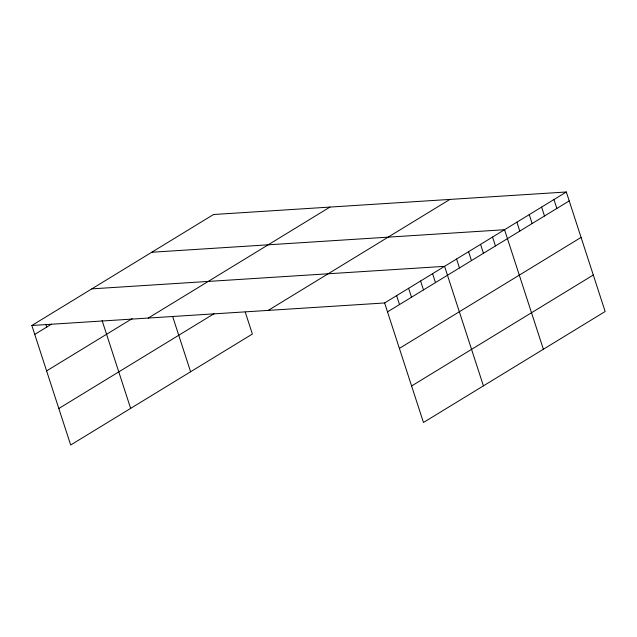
<?xml version="1.0" encoding="UTF-8"?>
<svg xmlns="http://www.w3.org/2000/svg" width="637" height="637" viewBox="0 0 637 637"><rect width="100%" height="100%" fill="white"/><g stroke="black" fill="none" stroke-linecap="round" stroke-linejoin="round"><path stroke-width="0.96" d="M31.85 325.491L213.538 214.51L566.317 191.992L605.15 311.509L423.462 422.49L384.621 302.965L31.85 325.491L70.683 445.008L252.379 334.035L245.261 312.13M34.748 334.401L51.533 324.145M46.605 370.901L132.146 318.651M148.262 318.054L329.958 207.081M58.827 408.508L214.159 313.635M268.209 310.402L449.897 199.421M384.621 302.965L566.317 191.992M387.519 311.875L569.215 200.902M399.383 348.383L581.071 237.402M411.598 385.982L593.294 275.009M151.765 252.244L504.544 229.726L543.377 349.243M91.808 288.864L444.578 266.346L483.419 385.863M553.959 199.54L556.857 208.45M541.609 207.089L544.5 215.999M529.251 214.629L532.15 223.547M516.894 222.178L519.792 231.088M492.552 237.052L495.443 245.962M480.561 244.369L483.451 253.287M468.569 251.695L471.46 260.613M456.57 259.02L459.468 267.93M432.587 273.671L435.485 282.581M420.595 280.997L423.494 289.907M408.604 288.314L411.502 297.232M396.612 295.64L399.51 304.558M172.635 316.462L190.598 371.761M102.119 320.594L130.641 408.389M45.872 324.4L46.74 327.076"/></g></svg>
